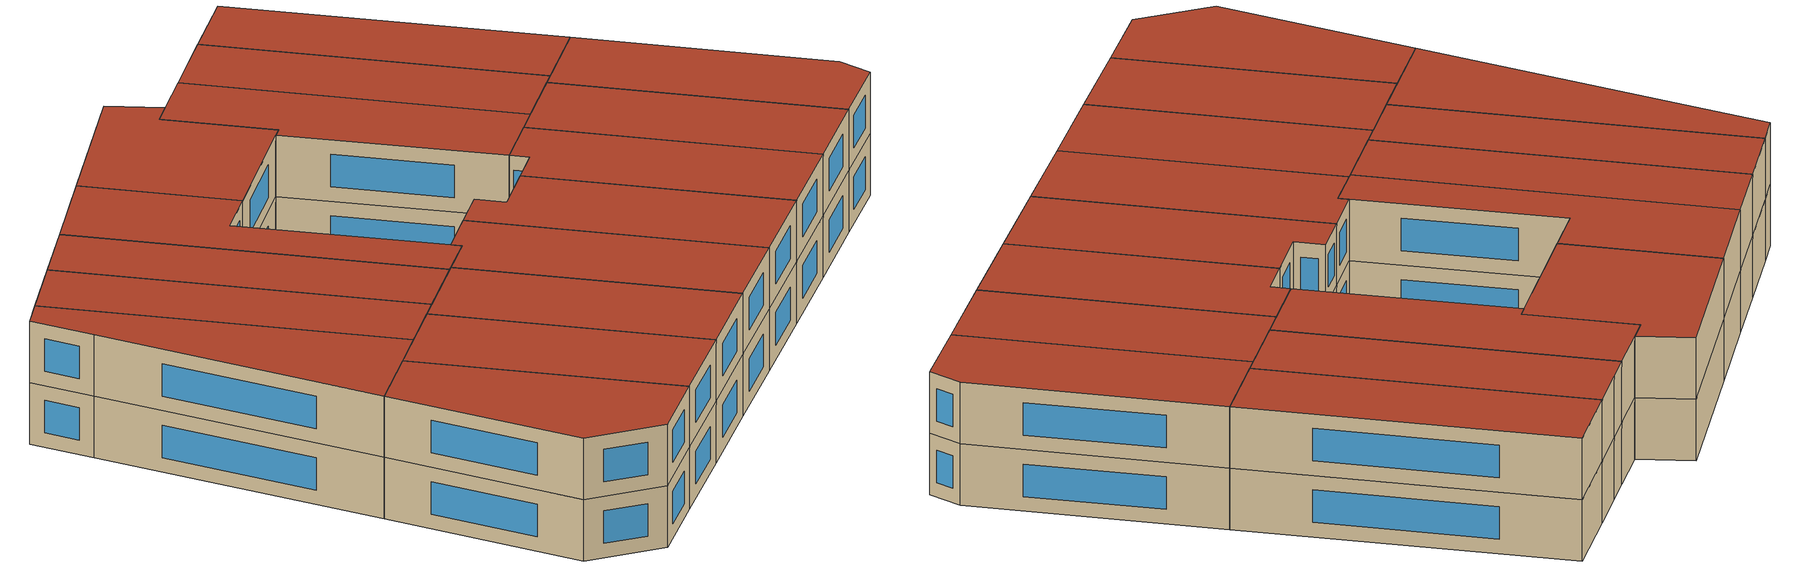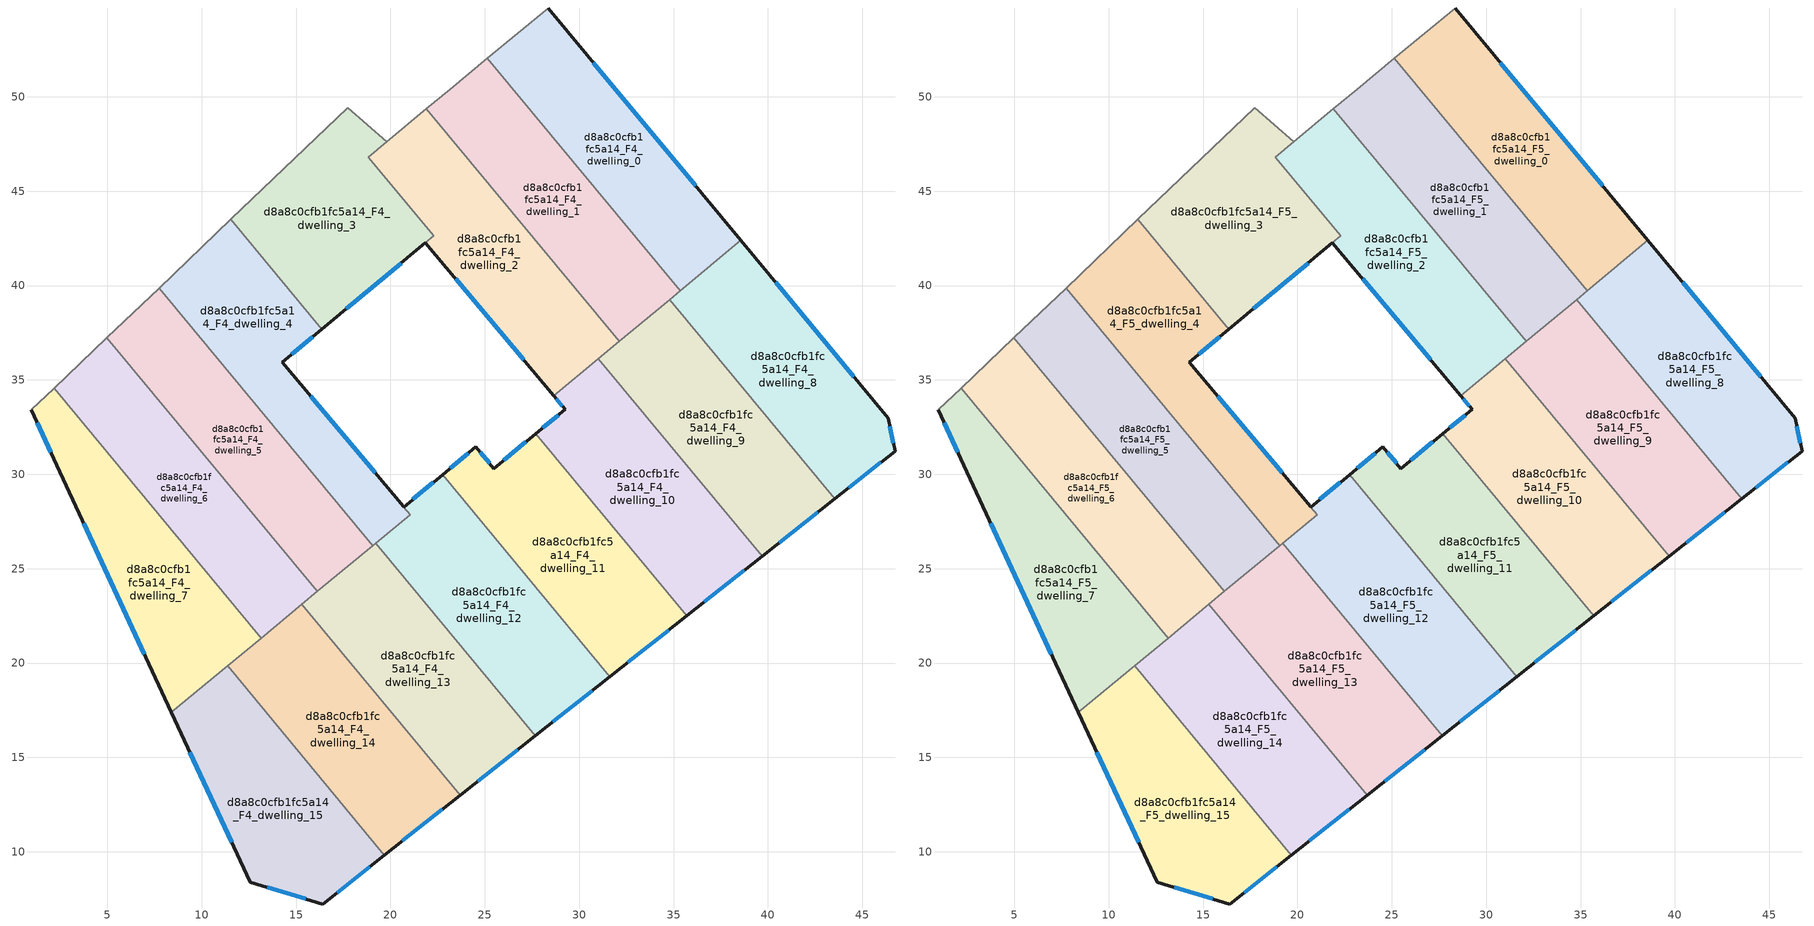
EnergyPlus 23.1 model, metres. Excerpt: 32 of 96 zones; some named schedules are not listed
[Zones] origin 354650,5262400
d8a8c0cfb1fc5a14_F4_dwelling_0
 floor to d8a8c0cfb1fc5a14_F3_dwelling_0 (EU_floor_Construction): 28.36,54.71 38.57,42.39 35.34,39.72 25.13,52.04 z12
 wall outside (EU_wall_Construction): 38.57,42.39 28.36,54.71 z12:15
 wall to d8a8c0cfb1fc5a14_F4_dwelling_1 (EU_wall_Construction): 25.13,52.04 35.34,39.72 z12:15
 wall adiabatic (EU_wall_Construction): 28.36,54.71 25.13,52.04 z12:15
 wall to d8a8c0cfb1fc5a14_F4_dwelling_8 (EU_wall_Construction): 35.34,39.72 38.57,42.39 z12:15
 window (EU_Window_Construction): 36.17,45.29 30.75,51.82 z12.7:14.3
d8a8c0cfb1fc5a14_F4_dwelling_1
 floor to d8a8c0cfb1fc5a14_F3_dwelling_1 (EU_floor_Construction): 25.13,52.04 35.34,39.72 32.12,37.05 21.91,49.37 23.16,50.41 z12
 wall to d8a8c0cfb1fc5a14_F4_dwelling_2 (EU_wall_Construction): 21.91,49.37 32.12,37.05 z12:15
 wall adiabatic (EU_wall_Construction): 25.13,52.04 23.16,50.41 21.91,49.37 z12:15
 wall to d8a8c0cfb1fc5a14_F4_dwelling_9 (EU_wall_Construction): 32.12,37.05 34.79,39.26 z12:15
 wall to d8a8c0cfb1fc5a14_F4_dwelling_8 (EU_wall_Construction): 34.78,39.26 35.34,39.72 z12:15
d8a8c0cfb1fc5a14_F4_dwelling_10
 floor to d8a8c0cfb1fc5a14_F3_dwelling_10 (EU_floor_Construction): 31.01,36.13 39.69,25.66 35.7,22.5 27.7,32.15 29.25,33.45 28.65,34.17 z12
 wall outside (EU_wall_Construction): 28.65,34.17 29.25,33.45 27.7,32.15 / 35.7,22.5 39.69,25.66 z12:15
 wall to d8a8c0cfb1fc5a14_F4_dwelling_9 (EU_wall_Construction): 39.69,25.66 31.01,36.13 z12:15
 wall to d8a8c0cfb1fc5a14_F4_dwelling_11 (EU_wall_Construction): 27.7,32.15 35.7,22.5 z12:15
 wall to d8a8c0cfb1fc5a14_F4_dwelling_2 (EU_wall_Construction): 31.01,36.13 28.65,34.17 z12:15
 window (EU_Window_Construction): 28.79,34 29.11,33.62 / 36.64,23.24 38.75,24.92 / 28.89,33.14 28.06,32.46 z12.7:14.3
d8a8c0cfb1fc5a14_F4_dwelling_11
 floor to d8a8c0cfb1fc5a14_F3_dwelling_11 (EU_floor_Construction): 27.7,32.15 35.7,22.5 31.62,19.28 22.76,29.97 24.53,31.45 25.48,30.3 z12
 wall outside (EU_wall_Construction): 27.7,32.15 25.48,30.3 24.53,31.45 22.76,29.97 / 31.62,19.28 35.7,22.5 z12:15
 wall to d8a8c0cfb1fc5a14_F4_dwelling_12 (EU_wall_Construction): 22.76,29.97 31.62,19.28 z12:15
 window (EU_Window_Construction): 27.18,31.72 26,30.74 / 32.58,20.04 34.74,21.74 / 24.12,31.1 23.18,30.32 / 25.26,30.57 24.75,31.18 z12.7:14.3
d8a8c0cfb1fc5a14_F4_dwelling_12
 floor to d8a8c0cfb1fc5a14_F3_dwelling_12 (EU_floor_Construction): 22.76,29.97 31.62,19.28 27.68,16.16 19.22,26.36 21.04,27.87 20.71,28.26 z12
 wall outside (EU_wall_Construction): 22.76,29.97 20.71,28.26 / 27.68,16.16 31.62,19.28 z12:15
 wall to d8a8c0cfb1fc5a14_F4_dwelling_13 (EU_wall_Construction): 19.22,26.36 27.68,16.16 z12:15
 wall to d8a8c0cfb1fc5a14_F4_dwelling_4 (EU_wall_Construction): 20.71,28.26 21.04,27.87 19.22,26.36 z12:15
 window (EU_Window_Construction): 22.28,29.57 21.19,28.67 / 28.6,16.89 30.7,18.54 z12.7:14.3
d8a8c0cfb1fc5a14_F4_dwelling_13
 floor to d8a8c0cfb1fc5a14_F3_dwelling_13 (EU_floor_Construction): 19.22,26.36 27.68,16.16 23.7,13 15.31,23.12 z12
 wall outside (EU_wall_Construction): 23.7,13 27.68,16.16 z12:15
 wall to d8a8c0cfb1fc5a14_F4_dwelling_14 (EU_wall_Construction): 15.31,23.12 23.7,13 z12:15
 wall to d8a8c0cfb1fc5a14_F4_dwelling_5 (EU_wall_Construction): 19.05,26.22 16.12,23.79 z12:15
 wall to d8a8c0cfb1fc5a14_F4_dwelling_4 (EU_wall_Construction): 19.22,26.36 19.05,26.22 z12:15
 wall to d8a8c0cfb1fc5a14_F4_dwelling_6 (EU_wall_Construction): 16.12,23.79 15.31,23.12 z12:15
 window (EU_Window_Construction): 24.63,13.74 26.74,15.42 z12.7:14.3
d8a8c0cfb1fc5a14_F4_dwelling_14
 floor to d8a8c0cfb1fc5a14_F3_dwelling_14 (EU_floor_Construction): 15.31,23.12 23.7,13 19.68,9.83 11.37,19.85 z12
 wall outside (EU_wall_Construction): 19.68,9.83 23.7,13 z12:15
 wall to d8a8c0cfb1fc5a14_F4_dwelling_15 (EU_wall_Construction): 11.37,19.85 19.68,9.83 z12:15
 wall to d8a8c0cfb1fc5a14_F4_dwelling_6 (EU_wall_Construction): 15.31,23.12 13.14,21.32 z12:15
 wall to d8a8c0cfb1fc5a14_F4_dwelling_7 (EU_wall_Construction): 13.14,21.32 11.37,19.85 z12:15
 window (EU_Window_Construction): 20.62,10.57 22.75,12.26 z12.7:14.3
d8a8c0cfb1fc5a14_F4_dwelling_15
 floor to d8a8c0cfb1fc5a14_F3_dwelling_15 (EU_floor_Construction): 11.37,19.85 19.68,9.83 16.4,7.23 12.58,8.38 8.4,17.39 z12
 wall outside (EU_wall_Construction): 8.4,17.39 12.58,8.38 16.4,7.23 19.68,9.83 z12:15
 wall to d8a8c0cfb1fc5a14_F4_dwelling_7 (EU_wall_Construction): 11.37,19.85 8.4,17.39 z12:15
 window (EU_Window_Construction): 17.17,7.84 18.91,9.22 / 13.48,8.11 15.5,7.5 / 9.38,15.27 11.6,10.5 z12.7:14.3
d8a8c0cfb1fc5a14_F4_dwelling_2
 floor to d8a8c0cfb1fc5a14_F3_dwelling_2 (EU_floor_Construction): 21.91,49.37 32.12,37.05 28.65,34.17 21.85,42.27 22.28,42.63 18.83,46.8 19.81,47.63 z12
 wall outside (EU_wall_Construction): 21.85,42.27 28.65,34.17 z12:15
 wall adiabatic (EU_wall_Construction): 21.91,49.37 19.81,47.63 18.83,46.8 z12:15
 wall to d8a8c0cfb1fc5a14_F4_dwelling_3 (EU_wall_Construction): 18.83,46.8 22.28,42.63 21.85,42.27 z12:15
 wall to d8a8c0cfb1fc5a14_F4_dwelling_9 (EU_wall_Construction): 31.01,36.13 32.12,37.05 z12:15
 window (EU_Window_Construction): 23.45,40.37 27.05,36.07 z12.7:14.3
d8a8c0cfb1fc5a14_F4_dwelling_3
 floor to d8a8c0cfb1fc5a14_F3_dwelling_3 (EU_floor_Construction): 19.81,47.62 18.82,46.8 22.28,42.63 16.36,37.69 11.55,43.5 17.74,49.41 z12
 wall outside (EU_wall_Construction): 16.36,37.69 21.85,42.27 z12:15
 wall to d8a8c0cfb1fc5a14_F4_dwelling_4 (EU_wall_Construction): 11.55,43.5 16.36,37.69 z12:15
 wall adiabatic (EU_wall_Construction): 18.82,46.8 19.81,47.62 17.74,49.41 11.55,43.5 z12:15
 window (EU_Window_Construction): 17.65,38.77 20.56,41.2 z12.7:14.3
d8a8c0cfb1fc5a14_F4_dwelling_4
 floor to d8a8c0cfb1fc5a14_F3_dwelling_4 (EU_floor_Construction): 16.36,37.69 14.27,35.94 21.04,27.87 19.05,26.22 7.74,39.87 11.55,43.5 z12
 wall outside (EU_wall_Construction): 20.7,28.27 14.27,35.94 16.36,37.69 z12:15
 wall to d8a8c0cfb1fc5a14_F4_dwelling_5 (EU_wall_Construction): 7.74,39.87 19.05,26.22 z12:15
 wall adiabatic (EU_wall_Construction): 11.55,43.5 7.74,39.87 z12:15
 window (EU_Window_Construction): 14.76,36.35 15.87,37.28 / 19.19,30.07 15.78,34.14 z12.7:14.3
d8a8c0cfb1fc5a14_F4_dwelling_5
 floor to d8a8c0cfb1fc5a14_F3_dwelling_5 (EU_floor_Construction): 7.74,39.87 19.05,26.22 16.12,23.79 4.98,37.23 z12
 wall to d8a8c0cfb1fc5a14_F4_dwelling_6 (EU_wall_Construction): 4.98,37.23 16.12,23.79 z12:15
 wall adiabatic (EU_wall_Construction): 7.74,39.87 4.98,37.23 z12:15
d8a8c0cfb1fc5a14_F4_dwelling_6
 floor to d8a8c0cfb1fc5a14_F3_dwelling_6 (EU_floor_Construction): 4.98,37.23 16.12,23.79 13.14,21.32 2.17,34.56 z12
 wall to d8a8c0cfb1fc5a14_F4_dwelling_7 (EU_wall_Construction): 2.17,34.56 13.14,21.32 z12:15
 wall adiabatic (EU_wall_Construction): 4.98,37.23 2.17,34.56 z12:15
d8a8c0cfb1fc5a14_F4_dwelling_7
 floor to d8a8c0cfb1fc5a14_F3_dwelling_7 (EU_floor_Construction): 2.17,34.56 13.14,21.32 8.4,17.39 2.31,30.48 0.98,33.41 z12
 wall outside (EU_wall_Construction): 0.98,33.41 2.31,30.48 8.4,17.39 z12:15
 wall adiabatic (EU_wall_Construction): 2.17,34.56 0.98,33.41 z12:15
 window (EU_Window_Construction): 3.74,27.41 6.97,20.46 / 1.29,32.72 2,31.17 z12.7:14.3
d8a8c0cfb1fc5a14_F4_dwelling_8
 floor to d8a8c0cfb1fc5a14_F3_dwelling_8 (EU_floor_Construction): 38.57,42.39 46.39,32.96 46.73,31.23 43.54,28.7 34.78,39.26 z12
 wall outside (EU_wall_Construction): 43.54,28.7 46.73,31.23 46.39,32.96 38.57,42.39 z12:15
 wall to d8a8c0cfb1fc5a14_F4_dwelling_9 (EU_wall_Construction): 34.78,39.26 43.54,28.7 z12:15
 window (EU_Window_Construction): 44.55,35.18 40.4,40.18 / 46.65,31.64 46.47,32.56 / 44.29,29.3 45.98,30.64 z12.7:14.3
d8a8c0cfb1fc5a14_F4_dwelling_9
 floor to d8a8c0cfb1fc5a14_F3_dwelling_9 (EU_floor_Construction): 34.78,39.26 43.54,28.7 39.69,25.66 31.01,36.13 z12
 wall outside (EU_wall_Construction): 39.69,25.66 43.54,28.7 z12:15
 window (EU_Window_Construction): 40.59,26.37 42.63,27.99 z12.7:14.3
d8a8c0cfb1fc5a14_F5_dwelling_0
 floor to d8a8c0cfb1fc5a14_F4_dwelling_0 (EU_floor_Construction): 28.36,54.71 38.57,42.39 35.34,39.72 25.13,52.04 z15
 wall outside (EU_wall_Construction): 38.57,42.39 28.36,54.71 z15:18
 wall to d8a8c0cfb1fc5a14_F5_dwelling_1 (EU_wall_Construction): 25.13,52.04 35.34,39.72 z15:18
 wall adiabatic (EU_wall_Construction): 28.36,54.71 25.13,52.04 z15:18
 wall to d8a8c0cfb1fc5a14_F5_dwelling_8 (EU_wall_Construction): 35.34,39.72 38.57,42.39 z15:18
 window (EU_Window_Construction): 36.17,45.29 30.75,51.82 z15.7:17.3
 roof outside (EU_roof_Construction): 38.57,42.39 28.36,54.71 25.13,52.04 35.34,39.72 z18
d8a8c0cfb1fc5a14_F5_dwelling_1
 floor to d8a8c0cfb1fc5a14_F4_dwelling_1 (EU_floor_Construction): 25.13,52.04 35.34,39.72 32.12,37.05 21.91,49.37 23.16,50.41 z15
 wall to d8a8c0cfb1fc5a14_F5_dwelling_2 (EU_wall_Construction): 21.91,49.37 32.12,37.05 z15:18
 wall adiabatic (EU_wall_Construction): 25.13,52.04 23.16,50.41 21.91,49.37 z15:18
 wall to d8a8c0cfb1fc5a14_F5_dwelling_9 (EU_wall_Construction): 32.12,37.05 34.79,39.26 z15:18
 wall to d8a8c0cfb1fc5a14_F5_dwelling_8 (EU_wall_Construction): 34.78,39.26 35.34,39.72 z15:18
 roof outside (EU_roof_Construction): 35.34,39.72 25.13,52.04 23.16,50.41 21.91,49.37 32.12,37.05 z18
d8a8c0cfb1fc5a14_F5_dwelling_10
 floor to d8a8c0cfb1fc5a14_F4_dwelling_10 (EU_floor_Construction): 31.01,36.13 39.69,25.66 35.7,22.5 27.7,32.15 29.25,33.45 28.65,34.17 z15
 wall outside (EU_wall_Construction): 28.65,34.17 29.25,33.45 27.7,32.15 / 35.7,22.5 39.69,25.66 z15:18
 wall to d8a8c0cfb1fc5a14_F5_dwelling_9 (EU_wall_Construction): 39.69,25.66 31.01,36.13 z15:18
 wall to d8a8c0cfb1fc5a14_F5_dwelling_11 (EU_wall_Construction): 27.7,32.15 35.7,22.5 z15:18
 wall to d8a8c0cfb1fc5a14_F5_dwelling_2 (EU_wall_Construction): 31.01,36.13 28.65,34.17 z15:18
 window (EU_Window_Construction): 28.79,34 29.11,33.62 / 36.64,23.24 38.75,24.92 / 28.89,33.14 28.06,32.46 z15.7:17.3
 roof outside (EU_roof_Construction): 39.69,25.66 31.01,36.13 28.65,34.17 29.25,33.45 27.7,32.15 35.7,22.5 z18
d8a8c0cfb1fc5a14_F5_dwelling_11
 floor to d8a8c0cfb1fc5a14_F4_dwelling_11 (EU_floor_Construction): 27.7,32.15 35.7,22.5 31.62,19.28 22.76,29.97 24.53,31.45 25.48,30.3 z15
 wall outside (EU_wall_Construction): 27.7,32.15 25.48,30.3 24.53,31.45 22.76,29.97 / 31.62,19.28 35.7,22.5 z15:18
 wall to d8a8c0cfb1fc5a14_F5_dwelling_12 (EU_wall_Construction): 22.76,29.97 31.62,19.28 z15:18
 window (EU_Window_Construction): 27.18,31.72 26,30.74 / 32.58,20.04 34.74,21.74 / 24.12,31.1 23.18,30.32 / 25.26,30.57 24.75,31.18 z15.7:17.3
 roof outside (EU_roof_Construction): 35.7,22.5 27.7,32.15 25.48,30.3 24.53,31.45 22.76,29.97 31.62,19.28 z18
d8a8c0cfb1fc5a14_F5_dwelling_12
 floor to d8a8c0cfb1fc5a14_F4_dwelling_12 (EU_floor_Construction): 22.76,29.97 31.62,19.28 27.68,16.16 19.22,26.36 21.04,27.87 20.71,28.26 z15
 wall outside (EU_wall_Construction): 22.76,29.97 20.71,28.26 / 27.68,16.16 31.62,19.28 z15:18
 wall to d8a8c0cfb1fc5a14_F5_dwelling_13 (EU_wall_Construction): 19.22,26.36 27.68,16.16 z15:18
 wall to d8a8c0cfb1fc5a14_F5_dwelling_4 (EU_wall_Construction): 20.71,28.26 21.04,27.87 19.22,26.36 z15:18
 window (EU_Window_Construction): 22.28,29.57 21.19,28.67 / 28.6,16.89 30.7,18.54 z15.7:17.3
 roof outside (EU_roof_Construction): 31.62,19.28 22.76,29.97 20.71,28.26 21.04,27.87 19.22,26.36 27.68,16.16 z18
d8a8c0cfb1fc5a14_F5_dwelling_13
 floor to d8a8c0cfb1fc5a14_F4_dwelling_13 (EU_floor_Construction): 19.22,26.36 27.68,16.16 23.7,13 15.31,23.12 z15
 wall outside (EU_wall_Construction): 23.7,13 27.68,16.16 z15:18
 wall to d8a8c0cfb1fc5a14_F5_dwelling_14 (EU_wall_Construction): 15.31,23.12 23.7,13 z15:18
 wall to d8a8c0cfb1fc5a14_F5_dwelling_5 (EU_wall_Construction): 19.05,26.22 16.12,23.79 z15:18
 wall to d8a8c0cfb1fc5a14_F5_dwelling_4 (EU_wall_Construction): 19.22,26.36 19.05,26.22 z15:18
 wall to d8a8c0cfb1fc5a14_F5_dwelling_6 (EU_wall_Construction): 16.12,23.79 15.31,23.12 z15:18
 window (EU_Window_Construction): 24.63,13.74 26.74,15.42 z15.7:17.3
 roof outside (EU_roof_Construction): 27.68,16.16 19.22,26.36 15.31,23.12 23.7,13 z18
d8a8c0cfb1fc5a14_F5_dwelling_14
 floor to d8a8c0cfb1fc5a14_F4_dwelling_14 (EU_floor_Construction): 15.31,23.12 23.7,13 19.68,9.83 11.37,19.85 z15
 wall outside (EU_wall_Construction): 19.68,9.83 23.7,13 z15:18
 wall to d8a8c0cfb1fc5a14_F5_dwelling_15 (EU_wall_Construction): 11.37,19.85 19.68,9.83 z15:18
 wall to d8a8c0cfb1fc5a14_F5_dwelling_6 (EU_wall_Construction): 15.31,23.12 13.14,21.32 z15:18
 wall to d8a8c0cfb1fc5a14_F5_dwelling_7 (EU_wall_Construction): 13.14,21.32 11.37,19.85 z15:18
 window (EU_Window_Construction): 20.62,10.57 22.75,12.26 z15.7:17.3
 roof outside (EU_roof_Construction): 23.7,13 15.31,23.12 11.37,19.85 19.68,9.83 z18
d8a8c0cfb1fc5a14_F5_dwelling_15
 floor to d8a8c0cfb1fc5a14_F4_dwelling_15 (EU_floor_Construction): 11.37,19.85 19.68,9.83 16.4,7.23 12.58,8.38 8.4,17.39 z15
 wall outside (EU_wall_Construction): 8.4,17.39 12.58,8.38 16.4,7.23 19.68,9.83 z15:18
 wall to d8a8c0cfb1fc5a14_F5_dwelling_7 (EU_wall_Construction): 11.37,19.85 8.4,17.39 z15:18
 window (EU_Window_Construction): 17.17,7.84 18.91,9.22 / 13.48,8.11 15.5,7.5 / 9.38,15.27 11.6,10.5 z15.7:17.3
 roof outside (EU_roof_Construction): 19.68,9.83 11.37,19.85 8.4,17.39 12.58,8.38 16.4,7.23 z18
d8a8c0cfb1fc5a14_F5_dwelling_2
 floor to d8a8c0cfb1fc5a14_F4_dwelling_2 (EU_floor_Construction): 21.91,49.37 32.12,37.05 28.65,34.17 21.85,42.27 22.28,42.63 18.83,46.8 19.81,47.63 z15
 wall outside (EU_wall_Construction): 21.85,42.27 28.65,34.17 z15:18
 wall adiabatic (EU_wall_Construction): 21.91,49.37 19.81,47.63 18.83,46.8 z15:18
 wall to d8a8c0cfb1fc5a14_F5_dwelling_3 (EU_wall_Construction): 18.83,46.8 22.28,42.63 21.85,42.27 z15:18
 wall to d8a8c0cfb1fc5a14_F5_dwelling_9 (EU_wall_Construction): 31.01,36.13 32.12,37.05 z15:18
 window (EU_Window_Construction): 23.45,40.37 27.05,36.07 z15.7:17.3
 roof outside (EU_roof_Construction): 32.12,37.05 21.91,49.37 19.81,47.63 18.83,46.8 22.28,42.63 21.85,42.27 28.65,34.17 z18
d8a8c0cfb1fc5a14_F5_dwelling_3
 floor to d8a8c0cfb1fc5a14_F4_dwelling_3 (EU_floor_Construction): 19.81,47.62 18.82,46.8 22.28,42.63 16.36,37.69 11.55,43.5 17.74,49.41 z15
 wall outside (EU_wall_Construction): 16.36,37.69 21.85,42.27 z15:18
 wall to d8a8c0cfb1fc5a14_F5_dwelling_4 (EU_wall_Construction): 11.55,43.5 16.36,37.69 z15:18
 wall adiabatic (EU_wall_Construction): 18.82,46.8 19.81,47.62 17.74,49.41 11.55,43.5 z15:18
 window (EU_Window_Construction): 17.65,38.77 20.56,41.2 z15.7:17.3
 roof outside (EU_roof_Construction): 22.28,42.63 18.82,46.8 19.81,47.62 17.74,49.41 11.55,43.5 16.36,37.69 z18
d8a8c0cfb1fc5a14_F5_dwelling_4
 floor to d8a8c0cfb1fc5a14_F4_dwelling_4 (EU_floor_Construction): 16.36,37.69 14.27,35.94 21.04,27.87 19.05,26.22 7.74,39.87 11.55,43.5 z15
 wall outside (EU_wall_Construction): 20.7,28.27 14.27,35.94 16.36,37.69 z15:18
 wall to d8a8c0cfb1fc5a14_F5_dwelling_5 (EU_wall_Construction): 7.74,39.87 19.05,26.22 z15:18
 wall adiabatic (EU_wall_Construction): 11.55,43.5 7.74,39.87 z15:18
 window (EU_Window_Construction): 14.76,36.35 15.87,37.28 / 19.19,30.07 15.78,34.14 z15.7:17.3
 roof outside (EU_roof_Construction): 21.04,27.87 14.27,35.94 16.36,37.69 11.55,43.5 7.74,39.87 19.05,26.22 z18
d8a8c0cfb1fc5a14_F5_dwelling_5
 floor to d8a8c0cfb1fc5a14_F4_dwelling_5 (EU_floor_Construction): 7.74,39.87 19.05,26.22 16.12,23.79 4.98,37.23 z15
 wall to d8a8c0cfb1fc5a14_F5_dwelling_6 (EU_wall_Construction): 4.98,37.23 16.12,23.79 z15:18
 wall adiabatic (EU_wall_Construction): 7.74,39.87 4.98,37.23 z15:18
 roof outside (EU_roof_Construction): 19.05,26.22 7.74,39.87 4.98,37.23 16.12,23.79 z18
d8a8c0cfb1fc5a14_F5_dwelling_6
 floor to d8a8c0cfb1fc5a14_F4_dwelling_6 (EU_floor_Construction): 4.98,37.23 16.12,23.79 13.14,21.32 2.17,34.56 z15
 wall to d8a8c0cfb1fc5a14_F5_dwelling_7 (EU_wall_Construction): 2.17,34.56 13.14,21.32 z15:18
 wall adiabatic (EU_wall_Construction): 4.98,37.23 2.17,34.56 z15:18
 roof outside (EU_roof_Construction): 16.12,23.79 4.98,37.23 2.17,34.56 13.14,21.32 z18
d8a8c0cfb1fc5a14_F5_dwelling_7
 floor to d8a8c0cfb1fc5a14_F4_dwelling_7 (EU_floor_Construction): 2.17,34.56 13.14,21.32 8.4,17.39 2.31,30.48 0.98,33.41 z15
 wall outside (EU_wall_Construction): 0.98,33.41 2.31,30.48 8.4,17.39 z15:18
 wall adiabatic (EU_wall_Construction): 2.17,34.56 0.98,33.41 z15:18
 window (EU_Window_Construction): 3.74,27.41 6.97,20.46 / 1.29,32.72 2,31.17 z15.7:17.3
 roof outside (EU_roof_Construction): 13.14,21.32 2.17,34.56 0.98,33.41 2.31,30.48 8.4,17.39 z18
d8a8c0cfb1fc5a14_F5_dwelling_8
 floor to d8a8c0cfb1fc5a14_F4_dwelling_8 (EU_floor_Construction): 38.57,42.39 46.39,32.96 46.73,31.23 43.54,28.7 34.78,39.26 z15
 wall outside (EU_wall_Construction): 43.54,28.7 46.73,31.23 46.39,32.96 38.57,42.39 z15:18
 wall to d8a8c0cfb1fc5a14_F5_dwelling_9 (EU_wall_Construction): 34.78,39.26 43.54,28.7 z15:18
 window (EU_Window_Construction): 44.55,35.18 40.4,40.18 / 46.65,31.64 46.47,32.56 / 44.29,29.3 45.98,30.64 z15.7:17.3
 roof outside (EU_roof_Construction): 46.73,31.23 46.39,32.96 38.57,42.39 34.78,39.26 43.54,28.7 z18
d8a8c0cfb1fc5a14_F5_dwelling_9
 floor to d8a8c0cfb1fc5a14_F4_dwelling_9 (EU_floor_Construction): 34.78,39.26 43.54,28.7 39.69,25.66 31.01,36.13 z15
 wall outside (EU_wall_Construction): 39.69,25.66 43.54,28.7 z15:18
 window (EU_Window_Construction): 40.59,26.37 42.63,27.99 z15.7:17.3
 roof outside (EU_roof_Construction): 43.54,28.7 34.78,39.26 31.01,36.13 39.69,25.66 z18
[Building]
EU S2 Campaign: North Axis=0; Terrain=City; Solar Distribution=FullExterior
[Site:Location]
Budapest.Ferenc.Liszt.Intl.AP: Latitude=47.437; Longitude=19.256; Time Zone=1; Elevation=185
[SizingPeriod:WeatherFileDays]
AnnualSizingPeriod: Begin Month=1; Begin Day of Month=1; End Month=12; End Day of Month=31; Day of Week for Start Day=Monday; Use Weather File Daylight Saving Period=No; Use Weather File Rain and Snow Indicators=No
[MATERIAL]
EU_InternalMass_Material: Roughness=MediumRough; Thickness=0.1; Conductivity=1; Density=1800; Specific Heat=900; Thermal Absorptance=0.9; Solar Absorptance=0.7; Visible Absorptance=0.7
[MATERIAL:NOMASS] Roughness=MediumRough; Thermal Absorptance=0.9; Solar Absorptance=0.7; Visible Absorptance=0.7
Name | Thermal Resistance
EU_wall_NoMass | 0.832559
EU_roof_NoMass | 1.39638
EU_floor_NoMass | 0.872794
[WINDOWMATERIAL:SIMPLEGLAZINGSYSTEM]
EU_Window_SimpleGlazing: UFactor=2.79869; Solar Heat Gain Coefficient=0.75; Visible Transmittance=0.75
[CONSTRUCTION]
EU_wall_Construction: EU_wall_NoMass
EU_roof_Construction: EU_roof_NoMass
EU_floor_Construction: EU_floor_NoMass
EU_Window_Construction: EU_Window_SimpleGlazing
EU_InternalMass_Construction: EU_InternalMass_Material
[ZONE] Type=1; Multiplier=1; Ceiling Height=autocalculate; Floor Area=autocalculate; Part of Total Floor Area=Yes
Name | Volume
d8a8c0cfb1fc5a14_F4_dwelling_0; d8a8c0cfb1fc5a14_F5_dwelling_0 | 200.953
d8a8c0cfb1fc5a14_F4_dwelling_1; d8a8c0cfb1fc5a14_F5_dwelling_1 | 200.956
d8a8c0cfb1fc5a14_F4_dwelling_10; d8a8c0cfb1fc5a14_F5_dwelling_10 | 200.933
d8a8c0cfb1fc5a14_F4_dwelling_11; d8a8c0cfb1fc5a14_F5_dwelling_11 | 204.577
d8a8c0cfb1fc5a14_F4_dwelling_12; d8a8c0cfb1fc5a14_F5_dwelling_12 | 205.137
d8a8c0cfb1fc5a14_F4_dwelling_13; d8a8c0cfb1fc5a14_F5_dwelling_13 | 200.942
d8a8c0cfb1fc5a14_F4_dwelling_14; d8a8c0cfb1fc5a14_F5_dwelling_14 | 200.938
d8a8c0cfb1fc5a14_F4_dwelling_15; d8a8c0cfb1fc5a14_F5_dwelling_15 | 200.947
d8a8c0cfb1fc5a14_F4_dwelling_2; d8a8c0cfb1fc5a14_F5_dwelling_2 | 209.26
d8a8c0cfb1fc5a14_F4_dwelling_3; d8a8c0cfb1fc5a14_F5_dwelling_3 | 188.938
d8a8c0cfb1fc5a14_F4_dwelling_4; d8a8c0cfb1fc5a14_F5_dwelling_4 | 196.732
d8a8c0cfb1fc5a14_F4_dwelling_5; d8a8c0cfb1fc5a14_F5_dwelling_5 | 200.944
d8a8c0cfb1fc5a14_F4_dwelling_6; d8a8c0cfb1fc5a14_F5_dwelling_6 | 200.945
d8a8c0cfb1fc5a14_F4_dwelling_7; d8a8c0cfb1fc5a14_F5_dwelling_7 | 200.96
d8a8c0cfb1fc5a14_F4_dwelling_8; d8a8c0cfb1fc5a14_F5_dwelling_8 | 200.937
d8a8c0cfb1fc5a14_F4_dwelling_9; d8a8c0cfb1fc5a14_F5_dwelling_9 | 200.948
[INTERNALMASS] Construction=EU_InternalMass_Construction
Name | Zone or ZoneList | Surface Area
d8a8c0cfb1fc5a14_F4_dwelling_0_EU_InternalMass | d8a8c0cfb1fc5a14_F4_dwelling_0 | 66.9841
d8a8c0cfb1fc5a14_F4_dwelling_1_EU_InternalMass | d8a8c0cfb1fc5a14_F4_dwelling_1 | 66.9851
d8a8c0cfb1fc5a14_F4_dwelling_2_EU_InternalMass | d8a8c0cfb1fc5a14_F4_dwelling_2 | 69.7572
d8a8c0cfb1fc5a14_F4_dwelling_3_EU_InternalMass | d8a8c0cfb1fc5a14_F4_dwelling_3 | 62.9979
d8a8c0cfb1fc5a14_F4_dwelling_4_EU_InternalMass | d8a8c0cfb1fc5a14_F4_dwelling_4 | 65.6016
d8a8c0cfb1fc5a14_F4_dwelling_5_EU_InternalMass | d8a8c0cfb1fc5a14_F4_dwelling_5 | 66.9813
d8a8c0cfb1fc5a14_F4_dwelling_6_EU_InternalMass | d8a8c0cfb1fc5a14_F4_dwelling_6 | 66.9818
d8a8c0cfb1fc5a14_F4_dwelling_7_EU_InternalMass | d8a8c0cfb1fc5a14_F4_dwelling_7 | 66.9864
d8a8c0cfb1fc5a14_F4_dwelling_8_EU_InternalMass | d8a8c0cfb1fc5a14_F4_dwelling_8 | 66.979
d8a8c0cfb1fc5a14_F4_dwelling_9_EU_InternalMass | d8a8c0cfb1fc5a14_F4_dwelling_9 | 66.9827
d8a8c0cfb1fc5a14_F4_dwelling_10_EU_InternalMass | d8a8c0cfb1fc5a14_F4_dwelling_10 | 66.9779
d8a8c0cfb1fc5a14_F4_dwelling_11_EU_InternalMass | d8a8c0cfb1fc5a14_F4_dwelling_11 | 68.1961
d8a8c0cfb1fc5a14_F4_dwelling_12_EU_InternalMass | d8a8c0cfb1fc5a14_F4_dwelling_12 | 68.3751
d8a8c0cfb1fc5a14_F4_dwelling_13_EU_InternalMass | d8a8c0cfb1fc5a14_F4_dwelling_13 | 66.9806
d8a8c0cfb1fc5a14_F4_dwelling_14_EU_InternalMass | d8a8c0cfb1fc5a14_F4_dwelling_14 | 66.9794
d8a8c0cfb1fc5a14_F4_dwelling_15_EU_InternalMass | d8a8c0cfb1fc5a14_F4_dwelling_15 | 66.9824
d8a8c0cfb1fc5a14_F5_dwelling_0_EU_InternalMass | d8a8c0cfb1fc5a14_F5_dwelling_0 | 66.9841
d8a8c0cfb1fc5a14_F5_dwelling_1_EU_InternalMass | d8a8c0cfb1fc5a14_F5_dwelling_1 | 66.9851
d8a8c0cfb1fc5a14_F5_dwelling_2_EU_InternalMass | d8a8c0cfb1fc5a14_F5_dwelling_2 | 69.7572
d8a8c0cfb1fc5a14_F5_dwelling_3_EU_InternalMass | d8a8c0cfb1fc5a14_F5_dwelling_3 | 62.9979
d8a8c0cfb1fc5a14_F5_dwelling_4_EU_InternalMass | d8a8c0cfb1fc5a14_F5_dwelling_4 | 65.6016
d8a8c0cfb1fc5a14_F5_dwelling_5_EU_InternalMass | d8a8c0cfb1fc5a14_F5_dwelling_5 | 66.9813
d8a8c0cfb1fc5a14_F5_dwelling_6_EU_InternalMass | d8a8c0cfb1fc5a14_F5_dwelling_6 | 66.9818
d8a8c0cfb1fc5a14_F5_dwelling_7_EU_InternalMass | d8a8c0cfb1fc5a14_F5_dwelling_7 | 66.9864
d8a8c0cfb1fc5a14_F5_dwelling_8_EU_InternalMass | d8a8c0cfb1fc5a14_F5_dwelling_8 | 66.979
d8a8c0cfb1fc5a14_F5_dwelling_9_EU_InternalMass | d8a8c0cfb1fc5a14_F5_dwelling_9 | 66.9827
d8a8c0cfb1fc5a14_F5_dwelling_10_EU_InternalMass | d8a8c0cfb1fc5a14_F5_dwelling_10 | 66.9779
d8a8c0cfb1fc5a14_F5_dwelling_11_EU_InternalMass | d8a8c0cfb1fc5a14_F5_dwelling_11 | 68.1961
d8a8c0cfb1fc5a14_F5_dwelling_12_EU_InternalMass | d8a8c0cfb1fc5a14_F5_dwelling_12 | 68.3751
d8a8c0cfb1fc5a14_F5_dwelling_13_EU_InternalMass | d8a8c0cfb1fc5a14_F5_dwelling_13 | 66.9806
d8a8c0cfb1fc5a14_F5_dwelling_14_EU_InternalMass | d8a8c0cfb1fc5a14_F5_dwelling_14 | 66.9794
d8a8c0cfb1fc5a14_F5_dwelling_15_EU_InternalMass | d8a8c0cfb1fc5a14_F5_dwelling_15 | 66.9824
[OTHEREQUIPMENT] Fuel Type=Electricity; Design Level Calculation Method=Watts/Area; Power per Zone Floor Area=1; Fraction Latent=0; Fraction Radiant=0; Fraction Lost=0; Carbon Dioxide Generation Rate=0; EndUse Subcategory=EU_Step8_InternalGains
Name | Zone or ZoneList or Space or SpaceList | Schedule
EU_Step8_InternalGain_d8a8c0cfb1fc5a14_F4_dwelling_0_f000 | d8a8c0cfb1fc5a14_F4_dwelling_0 | EU_Step8_GainSchedule_d8a8c0cfb1fc5a14_F4_dwelling_0_f000
EU_Step8_InternalGain_d8a8c0cfb1fc5a14_F4_dwelling_1_f000 | d8a8c0cfb1fc5a14_F4_dwelling_1 | EU_Step8_GainSchedule_d8a8c0cfb1fc5a14_F4_dwelling_1_f000
EU_Step8_InternalGain_d8a8c0cfb1fc5a14_F4_dwelling_2_f000 | d8a8c0cfb1fc5a14_F4_dwelling_2 | EU_Step8_GainSchedule_d8a8c0cfb1fc5a14_F4_dwelling_2_f000
EU_Step8_InternalGain_d8a8c0cfb1fc5a14_F4_dwelling_3_f000 | d8a8c0cfb1fc5a14_F4_dwelling_3 | EU_Step8_GainSchedule_d8a8c0cfb1fc5a14_F4_dwelling_3_f000
EU_Step8_InternalGain_d8a8c0cfb1fc5a14_F4_dwelling_4_f000 | d8a8c0cfb1fc5a14_F4_dwelling_4 | EU_Step8_GainSchedule_d8a8c0cfb1fc5a14_F4_dwelling_4_f000
EU_Step8_InternalGain_d8a8c0cfb1fc5a14_F4_dwelling_5_f000 | d8a8c0cfb1fc5a14_F4_dwelling_5 | EU_Step8_GainSchedule_d8a8c0cfb1fc5a14_F4_dwelling_5_f000
EU_Step8_InternalGain_d8a8c0cfb1fc5a14_F4_dwelling_6_f000 | d8a8c0cfb1fc5a14_F4_dwelling_6 | EU_Step8_GainSchedule_d8a8c0cfb1fc5a14_F4_dwelling_6_f000
EU_Step8_InternalGain_d8a8c0cfb1fc5a14_F4_dwelling_7_f000 | d8a8c0cfb1fc5a14_F4_dwelling_7 | EU_Step8_GainSchedule_d8a8c0cfb1fc5a14_F4_dwelling_7_f000
EU_Step8_InternalGain_d8a8c0cfb1fc5a14_F4_dwelling_8_f000 | d8a8c0cfb1fc5a14_F4_dwelling_8 | EU_Step8_GainSchedule_d8a8c0cfb1fc5a14_F4_dwelling_8_f000
EU_Step8_InternalGain_d8a8c0cfb1fc5a14_F4_dwelling_9_f000 | d8a8c0cfb1fc5a14_F4_dwelling_9 | EU_Step8_GainSchedule_d8a8c0cfb1fc5a14_F4_dwelling_9_f000
EU_Step8_InternalGain_d8a8c0cfb1fc5a14_F4_dwelling_10_f000 | d8a8c0cfb1fc5a14_F4_dwelling_10 | EU_Step8_GainSchedule_d8a8c0cfb1fc5a14_F4_dwelling_10_f000
EU_Step8_InternalGain_d8a8c0cfb1fc5a14_F4_dwelling_11_f000 | d8a8c0cfb1fc5a14_F4_dwelling_11 | EU_Step8_GainSchedule_d8a8c0cfb1fc5a14_F4_dwelling_11_f000
EU_Step8_InternalGain_d8a8c0cfb1fc5a14_F4_dwelling_12_f000 | d8a8c0cfb1fc5a14_F4_dwelling_12 | EU_Step8_GainSchedule_d8a8c0cfb1fc5a14_F4_dwelling_12_f000
EU_Step8_InternalGain_d8a8c0cfb1fc5a14_F4_dwelling_13_f000 | d8a8c0cfb1fc5a14_F4_dwelling_13 | EU_Step8_GainSchedule_d8a8c0cfb1fc5a14_F4_dwelling_13_f000
EU_Step8_InternalGain_d8a8c0cfb1fc5a14_F4_dwelling_14_f000 | d8a8c0cfb1fc5a14_F4_dwelling_14 | EU_Step8_GainSchedule_d8a8c0cfb1fc5a14_F4_dwelling_14_f000
EU_Step8_InternalGain_d8a8c0cfb1fc5a14_F4_dwelling_15_f000 | d8a8c0cfb1fc5a14_F4_dwelling_15 | EU_Step8_GainSchedule_d8a8c0cfb1fc5a14_F4_dwelling_15_f000
EU_Step8_InternalGain_d8a8c0cfb1fc5a14_F5_dwelling_0_f000 | d8a8c0cfb1fc5a14_F5_dwelling_0 | EU_Step8_GainSchedule_d8a8c0cfb1fc5a14_F5_dwelling_0_f000
EU_Step8_InternalGain_d8a8c0cfb1fc5a14_F5_dwelling_1_f000 | d8a8c0cfb1fc5a14_F5_dwelling_1 | EU_Step8_GainSchedule_d8a8c0cfb1fc5a14_F5_dwelling_1_f000
EU_Step8_InternalGain_d8a8c0cfb1fc5a14_F5_dwelling_2_f000 | d8a8c0cfb1fc5a14_F5_dwelling_2 | EU_Step8_GainSchedule_d8a8c0cfb1fc5a14_F5_dwelling_2_f000
EU_Step8_InternalGain_d8a8c0cfb1fc5a14_F5_dwelling_3_f000 | d8a8c0cfb1fc5a14_F5_dwelling_3 | EU_Step8_GainSchedule_d8a8c0cfb1fc5a14_F5_dwelling_3_f000
EU_Step8_InternalGain_d8a8c0cfb1fc5a14_F5_dwelling_4_f000 | d8a8c0cfb1fc5a14_F5_dwelling_4 | EU_Step8_GainSchedule_d8a8c0cfb1fc5a14_F5_dwelling_4_f000
EU_Step8_InternalGain_d8a8c0cfb1fc5a14_F5_dwelling_5_f000 | d8a8c0cfb1fc5a14_F5_dwelling_5 | EU_Step8_GainSchedule_d8a8c0cfb1fc5a14_F5_dwelling_5_f000
EU_Step8_InternalGain_d8a8c0cfb1fc5a14_F5_dwelling_6_f000 | d8a8c0cfb1fc5a14_F5_dwelling_6 | EU_Step8_GainSchedule_d8a8c0cfb1fc5a14_F5_dwelling_6_f000
EU_Step8_InternalGain_d8a8c0cfb1fc5a14_F5_dwelling_7_f000 | d8a8c0cfb1fc5a14_F5_dwelling_7 | EU_Step8_GainSchedule_d8a8c0cfb1fc5a14_F5_dwelling_7_f000
EU_Step8_InternalGain_d8a8c0cfb1fc5a14_F5_dwelling_8_f000 | d8a8c0cfb1fc5a14_F5_dwelling_8 | EU_Step8_GainSchedule_d8a8c0cfb1fc5a14_F5_dwelling_8_f000
EU_Step8_InternalGain_d8a8c0cfb1fc5a14_F5_dwelling_9_f000 | d8a8c0cfb1fc5a14_F5_dwelling_9 | EU_Step8_GainSchedule_d8a8c0cfb1fc5a14_F5_dwelling_9_f000
EU_Step8_InternalGain_d8a8c0cfb1fc5a14_F5_dwelling_10_f000 | d8a8c0cfb1fc5a14_F5_dwelling_10 | EU_Step8_GainSchedule_d8a8c0cfb1fc5a14_F5_dwelling_10_f000
EU_Step8_InternalGain_d8a8c0cfb1fc5a14_F5_dwelling_11_f000 | d8a8c0cfb1fc5a14_F5_dwelling_11 | EU_Step8_GainSchedule_d8a8c0cfb1fc5a14_F5_dwelling_11_f000
EU_Step8_InternalGain_d8a8c0cfb1fc5a14_F5_dwelling_12_f000 | d8a8c0cfb1fc5a14_F5_dwelling_12 | EU_Step8_GainSchedule_d8a8c0cfb1fc5a14_F5_dwelling_12_f000
EU_Step8_InternalGain_d8a8c0cfb1fc5a14_F5_dwelling_13_f000 | d8a8c0cfb1fc5a14_F5_dwelling_13 | EU_Step8_GainSchedule_d8a8c0cfb1fc5a14_F5_dwelling_13_f000
EU_Step8_InternalGain_d8a8c0cfb1fc5a14_F5_dwelling_14_f000 | d8a8c0cfb1fc5a14_F5_dwelling_14 | EU_Step8_GainSchedule_d8a8c0cfb1fc5a14_F5_dwelling_14_f000
EU_Step8_InternalGain_d8a8c0cfb1fc5a14_F5_dwelling_15_f000 | d8a8c0cfb1fc5a14_F5_dwelling_15 | EU_Step8_GainSchedule_d8a8c0cfb1fc5a14_F5_dwelling_15_f000
[ZONEVENTILATION:DESIGNFLOWRATE] Schedule=EU_AlwaysOn; Design Flow Rate Calculation Method=AirChanges/Hour; Air Changes per Hour=0.475469; Ventilation Type=Natural; Fan Pressure Rise=0; Fan Total Efficiency=1; Constant Term Coefficient=1; Temperature Term Coefficient=0; Velocity Term Coefficient=0; Velocity Squared Term Coefficient=0; Minimum Indoor Temperature=-100; Maximum Indoor Temperature=100; Delta Temperature=-100; Minimum Outdoor Temperature=-100; Maximum Outdoor Temperature=100; Maximum Wind Speed=40
Name | Zone or ZoneList or Space or SpaceList
EU_ConstantAir_d8a8c0cfb1fc5a14_F4_dwelling_0 | d8a8c0cfb1fc5a14_F4_dwelling_0
EU_ConstantAir_d8a8c0cfb1fc5a14_F4_dwelling_1 | d8a8c0cfb1fc5a14_F4_dwelling_1
EU_ConstantAir_d8a8c0cfb1fc5a14_F4_dwelling_2 | d8a8c0cfb1fc5a14_F4_dwelling_2
EU_ConstantAir_d8a8c0cfb1fc5a14_F4_dwelling_3 | d8a8c0cfb1fc5a14_F4_dwelling_3
EU_ConstantAir_d8a8c0cfb1fc5a14_F4_dwelling_4 | d8a8c0cfb1fc5a14_F4_dwelling_4
EU_ConstantAir_d8a8c0cfb1fc5a14_F4_dwelling_5 | d8a8c0cfb1fc5a14_F4_dwelling_5
EU_ConstantAir_d8a8c0cfb1fc5a14_F4_dwelling_6 | d8a8c0cfb1fc5a14_F4_dwelling_6
EU_ConstantAir_d8a8c0cfb1fc5a14_F4_dwelling_7 | d8a8c0cfb1fc5a14_F4_dwelling_7
EU_ConstantAir_d8a8c0cfb1fc5a14_F4_dwelling_8 | d8a8c0cfb1fc5a14_F4_dwelling_8
EU_ConstantAir_d8a8c0cfb1fc5a14_F4_dwelling_9 | d8a8c0cfb1fc5a14_F4_dwelling_9
EU_ConstantAir_d8a8c0cfb1fc5a14_F4_dwelling_10 | d8a8c0cfb1fc5a14_F4_dwelling_10
EU_ConstantAir_d8a8c0cfb1fc5a14_F4_dwelling_11 | d8a8c0cfb1fc5a14_F4_dwelling_11
EU_ConstantAir_d8a8c0cfb1fc5a14_F4_dwelling_12 | d8a8c0cfb1fc5a14_F4_dwelling_12
EU_ConstantAir_d8a8c0cfb1fc5a14_F4_dwelling_13 | d8a8c0cfb1fc5a14_F4_dwelling_13
EU_ConstantAir_d8a8c0cfb1fc5a14_F4_dwelling_14 | d8a8c0cfb1fc5a14_F4_dwelling_14
EU_ConstantAir_d8a8c0cfb1fc5a14_F4_dwelling_15 | d8a8c0cfb1fc5a14_F4_dwelling_15
EU_ConstantAir_d8a8c0cfb1fc5a14_F5_dwelling_0 | d8a8c0cfb1fc5a14_F5_dwelling_0
EU_ConstantAir_d8a8c0cfb1fc5a14_F5_dwelling_1 | d8a8c0cfb1fc5a14_F5_dwelling_1
EU_ConstantAir_d8a8c0cfb1fc5a14_F5_dwelling_2 | d8a8c0cfb1fc5a14_F5_dwelling_2
EU_ConstantAir_d8a8c0cfb1fc5a14_F5_dwelling_3 | d8a8c0cfb1fc5a14_F5_dwelling_3
EU_ConstantAir_d8a8c0cfb1fc5a14_F5_dwelling_4 | d8a8c0cfb1fc5a14_F5_dwelling_4
EU_ConstantAir_d8a8c0cfb1fc5a14_F5_dwelling_5 | d8a8c0cfb1fc5a14_F5_dwelling_5
EU_ConstantAir_d8a8c0cfb1fc5a14_F5_dwelling_6 | d8a8c0cfb1fc5a14_F5_dwelling_6
EU_ConstantAir_d8a8c0cfb1fc5a14_F5_dwelling_7 | d8a8c0cfb1fc5a14_F5_dwelling_7
EU_ConstantAir_d8a8c0cfb1fc5a14_F5_dwelling_8 | d8a8c0cfb1fc5a14_F5_dwelling_8
EU_ConstantAir_d8a8c0cfb1fc5a14_F5_dwelling_9 | d8a8c0cfb1fc5a14_F5_dwelling_9
EU_ConstantAir_d8a8c0cfb1fc5a14_F5_dwelling_10 | d8a8c0cfb1fc5a14_F5_dwelling_10
EU_ConstantAir_d8a8c0cfb1fc5a14_F5_dwelling_11 | d8a8c0cfb1fc5a14_F5_dwelling_11
EU_ConstantAir_d8a8c0cfb1fc5a14_F5_dwelling_12 | d8a8c0cfb1fc5a14_F5_dwelling_12
EU_ConstantAir_d8a8c0cfb1fc5a14_F5_dwelling_13 | d8a8c0cfb1fc5a14_F5_dwelling_13
EU_ConstantAir_d8a8c0cfb1fc5a14_F5_dwelling_14 | d8a8c0cfb1fc5a14_F5_dwelling_14
EU_ConstantAir_d8a8c0cfb1fc5a14_F5_dwelling_15 | d8a8c0cfb1fc5a14_F5_dwelling_15
[HVACTEMPLATE:ZONE:IDEALLOADSAIRSYSTEM] System Availability Schedule=EU_AlwaysOn; Maximum Heating Supply Air Temperature=50; Minimum Cooling Supply Air Temperature=13; Maximum Heating Supply Air Humidity Ratio=0.0156; Minimum Cooling Supply Air Humidity Ratio=0.0077; Heating Limit=NoLimit; Cooling Limit=NoLimit; Heating Availability Schedule=EU_AlwaysOn; Cooling Availability Schedule=EU_CoolingOff; Dehumidification Control Type=ConstantSensibleHeatRatio; Cooling Sensible Heat Ratio=0.7; Dehumidification Setpoint=60; Humidification Control Type=None; Humidification Setpoint=30; Outdoor Air Method=None; Outdoor Air Flow Rate per Person=0.00944; Outdoor Air Flow Rate per Zone Floor Area=0; Outdoor Air Flow Rate per Zone=0; Demand Controlled Ventilation Type=None; Outdoor Air Economizer Type=NoEconomizer; Heat Recovery Type=None; Sensible Heat Recovery Effectiveness=0.7; Latent Heat Recovery Effectiveness=0.65
Name | Template Thermostat
d8a8c0cfb1fc5a14_F4_dwelling_0 | EU_HeatOnly_d8a8c0cfb1fc5a14_F4_dwelling_0
d8a8c0cfb1fc5a14_F4_dwelling_1 | EU_HeatOnly_d8a8c0cfb1fc5a14_F4_dwelling_1
d8a8c0cfb1fc5a14_F4_dwelling_2 | EU_HeatOnly_d8a8c0cfb1fc5a14_F4_dwelling_2
d8a8c0cfb1fc5a14_F4_dwelling_3 | EU_HeatOnly_d8a8c0cfb1fc5a14_F4_dwelling_3
d8a8c0cfb1fc5a14_F4_dwelling_4 | EU_HeatOnly_d8a8c0cfb1fc5a14_F4_dwelling_4
d8a8c0cfb1fc5a14_F4_dwelling_5 | EU_HeatOnly_d8a8c0cfb1fc5a14_F4_dwelling_5
d8a8c0cfb1fc5a14_F4_dwelling_6 | EU_HeatOnly_d8a8c0cfb1fc5a14_F4_dwelling_6
d8a8c0cfb1fc5a14_F4_dwelling_7 | EU_HeatOnly_d8a8c0cfb1fc5a14_F4_dwelling_7
d8a8c0cfb1fc5a14_F4_dwelling_8 | EU_HeatOnly_d8a8c0cfb1fc5a14_F4_dwelling_8
d8a8c0cfb1fc5a14_F4_dwelling_9 | EU_HeatOnly_d8a8c0cfb1fc5a14_F4_dwelling_9
d8a8c0cfb1fc5a14_F4_dwelling_10 | EU_HeatOnly_d8a8c0cfb1fc5a14_F4_dwelling_10
d8a8c0cfb1fc5a14_F4_dwelling_11 | EU_HeatOnly_d8a8c0cfb1fc5a14_F4_dwelling_11
d8a8c0cfb1fc5a14_F4_dwelling_12 | EU_HeatOnly_d8a8c0cfb1fc5a14_F4_dwelling_12
d8a8c0cfb1fc5a14_F4_dwelling_13 | EU_HeatOnly_d8a8c0cfb1fc5a14_F4_dwelling_13
d8a8c0cfb1fc5a14_F4_dwelling_14 | EU_HeatOnly_d8a8c0cfb1fc5a14_F4_dwelling_14
d8a8c0cfb1fc5a14_F4_dwelling_15 | EU_HeatOnly_d8a8c0cfb1fc5a14_F4_dwelling_15
d8a8c0cfb1fc5a14_F5_dwelling_0 | EU_HeatOnly_d8a8c0cfb1fc5a14_F5_dwelling_0
d8a8c0cfb1fc5a14_F5_dwelling_1 | EU_HeatOnly_d8a8c0cfb1fc5a14_F5_dwelling_1
d8a8c0cfb1fc5a14_F5_dwelling_2 | EU_HeatOnly_d8a8c0cfb1fc5a14_F5_dwelling_2
d8a8c0cfb1fc5a14_F5_dwelling_3 | EU_HeatOnly_d8a8c0cfb1fc5a14_F5_dwelling_3
d8a8c0cfb1fc5a14_F5_dwelling_4 | EU_HeatOnly_d8a8c0cfb1fc5a14_F5_dwelling_4
d8a8c0cfb1fc5a14_F5_dwelling_5 | EU_HeatOnly_d8a8c0cfb1fc5a14_F5_dwelling_5
d8a8c0cfb1fc5a14_F5_dwelling_6 | EU_HeatOnly_d8a8c0cfb1fc5a14_F5_dwelling_6
d8a8c0cfb1fc5a14_F5_dwelling_7 | EU_HeatOnly_d8a8c0cfb1fc5a14_F5_dwelling_7
d8a8c0cfb1fc5a14_F5_dwelling_8 | EU_HeatOnly_d8a8c0cfb1fc5a14_F5_dwelling_8
d8a8c0cfb1fc5a14_F5_dwelling_9 | EU_HeatOnly_d8a8c0cfb1fc5a14_F5_dwelling_9
d8a8c0cfb1fc5a14_F5_dwelling_10 | EU_HeatOnly_d8a8c0cfb1fc5a14_F5_dwelling_10
d8a8c0cfb1fc5a14_F5_dwelling_11 | EU_HeatOnly_d8a8c0cfb1fc5a14_F5_dwelling_11
d8a8c0cfb1fc5a14_F5_dwelling_12 | EU_HeatOnly_d8a8c0cfb1fc5a14_F5_dwelling_12
d8a8c0cfb1fc5a14_F5_dwelling_13 | EU_HeatOnly_d8a8c0cfb1fc5a14_F5_dwelling_13
d8a8c0cfb1fc5a14_F5_dwelling_14 | EU_HeatOnly_d8a8c0cfb1fc5a14_F5_dwelling_14
d8a8c0cfb1fc5a14_F5_dwelling_15 | EU_HeatOnly_d8a8c0cfb1fc5a14_F5_dwelling_15
[SIZING:ZONE] Zone Cooling Design Supply Air Temperature Input Method=SupplyAirTemperature; Zone Cooling Design Supply Air Temperature=13; Zone Heating Design Supply Air Temperature Input Method=SupplyAirTemperature; Zone Heating Design Supply Air Temperature=50; Zone Cooling Design Supply Air Humidity Ratio=0.008; Zone Heating Design Supply Air Humidity Ratio=0.008; Cooling Design Air Flow Method=DesignDay; Cooling Design Air Flow Rate=0; Cooling Minimum Air Flow per Zone Floor Area=0.000762; Cooling Minimum Air Flow=0; Cooling Minimum Air Flow Fraction=0.2; Heating Design Air Flow Method=DesignDay; Heating Design Air Flow Rate=0; Heating Maximum Air Flow per Zone Floor Area=0.002032; Heating Maximum Air Flow=0.141576; Heating Maximum Air Flow Fraction=0.3; Account for Dedicated Outdoor Air System=No; Dedicated Outdoor Air System Control Strategy=NeutralSupplyAir; Dedicated Outdoor Air Low Setpoint Temperature for Design=autosize; Dedicated Outdoor Air High Setpoint Temperature for Design=autosize; Zone Load Sizing Method=Sensible Load Only No Latent Load; Zone Latent Cooling Design Supply Air Humidity Ratio Input Method=HumidityRatioDifference; Zone Cooling Design Supply Air Humidity Ratio Difference=0.005; Zone Latent Heating Design Supply Air Humidity Ratio Input Method=HumidityRatioDifference; Zone Humidification Design Supply Air Humidity Ratio Difference=0.005
d8a8c0cfb1fc5a14_F4_dwelling_0; d8a8c0cfb1fc5a14_F4_dwelling_1; d8a8c0cfb1fc5a14_F4_dwelling_2; d8a8c0cfb1fc5a14_F4_dwelling_3; d8a8c0cfb1fc5a14_F4_dwelling_4; d8a8c0cfb1fc5a14_F4_dwelling_5; d8a8c0cfb1fc5a14_F4_dwelling_6; d8a8c0cfb1fc5a14_F4_dwelling_7; d8a8c0cfb1fc5a14_F4_dwelling_8; d8a8c0cfb1fc5a14_F4_dwelling_9; d8a8c0cfb1fc5a14_F4_dwelling_10; d8a8c0cfb1fc5a14_F4_dwelling_11; d8a8c0cfb1fc5a14_F4_dwelling_12; d8a8c0cfb1fc5a14_F4_dwelling_13; d8a8c0cfb1fc5a14_F4_dwelling_14; d8a8c0cfb1fc5a14_F4_dwelling_15; d8a8c0cfb1fc5a14_F5_dwelling_0; d8a8c0cfb1fc5a14_F5_dwelling_1; d8a8c0cfb1fc5a14_F5_dwelling_2; d8a8c0cfb1fc5a14_F5_dwelling_3; d8a8c0cfb1fc5a14_F5_dwelling_4; d8a8c0cfb1fc5a14_F5_dwelling_5; d8a8c0cfb1fc5a14_F5_dwelling_6; d8a8c0cfb1fc5a14_F5_dwelling_7; d8a8c0cfb1fc5a14_F5_dwelling_8; d8a8c0cfb1fc5a14_F5_dwelling_9; d8a8c0cfb1fc5a14_F5_dwelling_10; d8a8c0cfb1fc5a14_F5_dwelling_11; d8a8c0cfb1fc5a14_F5_dwelling_12; d8a8c0cfb1fc5a14_F5_dwelling_13; d8a8c0cfb1fc5a14_F5_dwelling_14; d8a8c0cfb1fc5a14_F5_dwelling_15
[SCHEDULE:FILE] Column Number=1; Rows to Skip at Top=0; Number of Hours of Data=8760; Column Separator=Comma; Interpolate to Timestep=No; Minutes per Item=60; Adjust Schedule for Daylight Savings=Yes
Name | File
EU_Step8_GainSchedule_d8a8c0cfb1fc5a14_F4_dwelling_0_f000 | ../../schedules/d8a8c0cfb1fc5a14/d8a8c0cfb1fc5a14_F4_dwelling_0_f000_gain.csv
EU_Step8_GainSchedule_d8a8c0cfb1fc5a14_F4_dwelling_1_f000 | ../../schedules/d8a8c0cfb1fc5a14/d8a8c0cfb1fc5a14_F4_dwelling_1_f000_gain.csv
EU_Step8_GainSchedule_d8a8c0cfb1fc5a14_F4_dwelling_2_f000 | ../../schedules/d8a8c0cfb1fc5a14/d8a8c0cfb1fc5a14_F4_dwelling_2_f000_gain.csv
EU_Step8_GainSchedule_d8a8c0cfb1fc5a14_F4_dwelling_3_f000 | ../../schedules/d8a8c0cfb1fc5a14/d8a8c0cfb1fc5a14_F4_dwelling_3_f000_gain.csv
EU_Step8_GainSchedule_d8a8c0cfb1fc5a14_F4_dwelling_4_f000 | ../../schedules/d8a8c0cfb1fc5a14/d8a8c0cfb1fc5a14_F4_dwelling_4_f000_gain.csv
EU_Step8_GainSchedule_d8a8c0cfb1fc5a14_F4_dwelling_5_f000 | ../../schedules/d8a8c0cfb1fc5a14/d8a8c0cfb1fc5a14_F4_dwelling_5_f000_gain.csv
EU_Step8_GainSchedule_d8a8c0cfb1fc5a14_F4_dwelling_6_f000 | ../../schedules/d8a8c0cfb1fc5a14/d8a8c0cfb1fc5a14_F4_dwelling_6_f000_gain.csv
EU_Step8_GainSchedule_d8a8c0cfb1fc5a14_F4_dwelling_7_f000 | ../../schedules/d8a8c0cfb1fc5a14/d8a8c0cfb1fc5a14_F4_dwelling_7_f000_gain.csv
EU_Step8_GainSchedule_d8a8c0cfb1fc5a14_F4_dwelling_8_f000 | ../../schedules/d8a8c0cfb1fc5a14/d8a8c0cfb1fc5a14_F4_dwelling_8_f000_gain.csv
EU_Step8_GainSchedule_d8a8c0cfb1fc5a14_F4_dwelling_9_f000 | ../../schedules/d8a8c0cfb1fc5a14/d8a8c0cfb1fc5a14_F4_dwelling_9_f000_gain.csv
EU_Step8_GainSchedule_d8a8c0cfb1fc5a14_F4_dwelling_10_f000 | ../../schedules/d8a8c0cfb1fc5a14/d8a8c0cfb1fc5a14_F4_dwelling_10_f000_gain.csv
EU_Step8_GainSchedule_d8a8c0cfb1fc5a14_F4_dwelling_11_f000 | ../../schedules/d8a8c0cfb1fc5a14/d8a8c0cfb1fc5a14_F4_dwelling_11_f000_gain.csv
EU_Step8_GainSchedule_d8a8c0cfb1fc5a14_F4_dwelling_12_f000 | ../../schedules/d8a8c0cfb1fc5a14/d8a8c0cfb1fc5a14_F4_dwelling_12_f000_gain.csv
EU_Step8_GainSchedule_d8a8c0cfb1fc5a14_F4_dwelling_13_f000 | ../../schedules/d8a8c0cfb1fc5a14/d8a8c0cfb1fc5a14_F4_dwelling_13_f000_gain.csv
EU_Step8_GainSchedule_d8a8c0cfb1fc5a14_F4_dwelling_14_f000 | ../../schedules/d8a8c0cfb1fc5a14/d8a8c0cfb1fc5a14_F4_dwelling_14_f000_gain.csv
EU_Step8_GainSchedule_d8a8c0cfb1fc5a14_F4_dwelling_15_f000 | ../../schedules/d8a8c0cfb1fc5a14/d8a8c0cfb1fc5a14_F4_dwelling_15_f000_gain.csv
EU_Step8_GainSchedule_d8a8c0cfb1fc5a14_F5_dwelling_0_f000 | ../../schedules/d8a8c0cfb1fc5a14/d8a8c0cfb1fc5a14_F5_dwelling_0_f000_gain.csv
EU_Step8_GainSchedule_d8a8c0cfb1fc5a14_F5_dwelling_1_f000 | ../../schedules/d8a8c0cfb1fc5a14/d8a8c0cfb1fc5a14_F5_dwelling_1_f000_gain.csv
